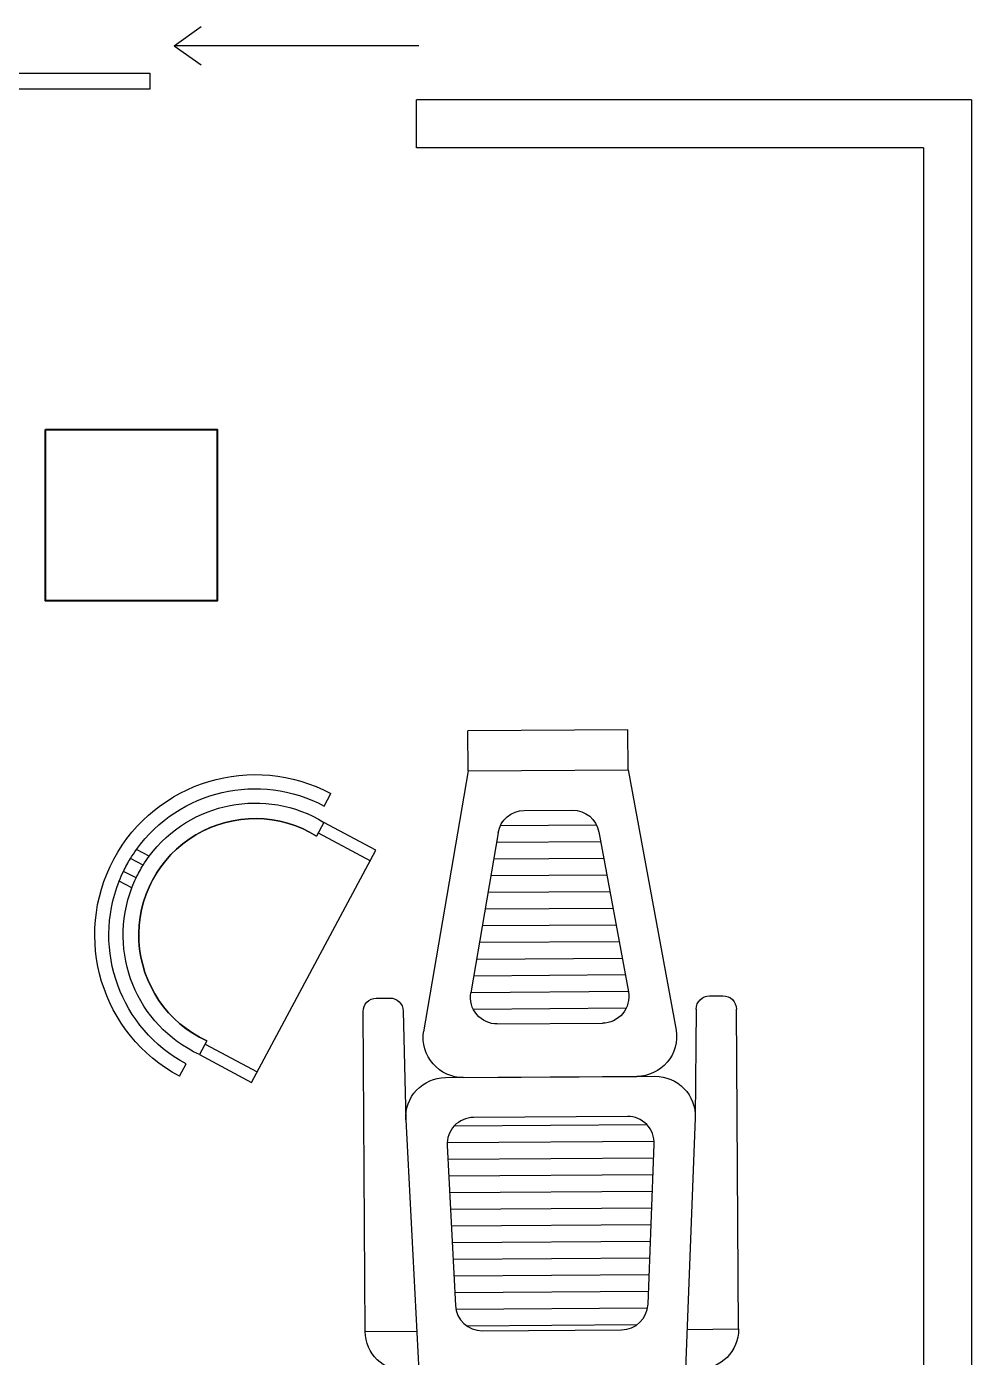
# Model space of a CAD drawing. Header units: millimetres. Extents: x 2625.3 to 2681.2, y 1230 to 1238.4.
# Drawn here: x 2629.192 to 2630.964, y 1232.656 to 1235.151 of the extents above; entities that cross this region are included whole.
import ezdxf

# ---------------------------------------------------------------- set-up
doc = ezdxf.new("R2010")
doc.units = ezdxf.units.MM
doc.layers.add('ALVENARIA', color=5, linetype='Continuous', lineweight=40)
doc.layers.add('LAYOUT', color=253, linetype='Continuous')

# ---------------------------------------------------------------- blocks, each defined once
blk = doc.blocks.new('*X40')
at = {"color": 0}
for p, q in [((91.0625, 15.9036), (91.0625, 16.1901)), ((91.0938, 15.8992), (91.0938, 16.1945)), ((91.125, 15.9048), (91.125, 16.189)), ((91.1562, 15.9103), (91.1562, 16.1834)), ((91.1875, 15.9158), (91.1875, 16.1779)), ((91.2188, 15.9214), (91.2188, 16.1723)), ((91.25, 15.9269), (91.25, 16.1668)), ((91.2812, 15.9325), (91.2812, 16.1612)), ((91.3125, 15.938), (91.3125, 16.1557)), ((91.3438, 15.9436), (91.3438, 16.1501)), ((91.375, 15.9491), (91.375, 16.1446)), ((91.4062, 15.9565), (91.4062, 16.1372))]:
    blk.add_line(p, q, dxfattribs=at)
blk = doc.blocks.new('*X39')
at = {"color": 0}
for p, q in [((90.5, 15.8673), (90.5, 16.2265)), ((90.5312, 15.8653), (90.5312, 16.2284)), ((90.5625, 15.8638), (90.5625, 16.2299)), ((90.5938, 15.8624), (90.5938, 16.2313)), ((90.625, 15.861), (90.625, 16.2327)), ((90.6562, 15.8596), (90.6562, 16.2341)), ((90.6875, 15.8582), (90.6875, 16.2355)), ((90.7188, 15.8567), (90.7188, 16.237)), ((90.75, 15.8553), (90.75, 16.2384)), ((90.7812, 15.8539), (90.7812, 16.2398)), ((90.8125, 15.8527), (90.8125, 16.241)), ((90.8438, 15.866), (90.8438, 16.2277)), ((90.4688, 15.8876), (90.4688, 16.2061))]:
    blk.add_line(p, q, dxfattribs=at)
blk = doc.blocks.new('A$C3EAC3D19')
at = {"layer": 'LAYOUT'}
for p, q in [((0.2071, 1.6768), (0.2076, 1.7518)), ((0.2076, 1.7518), (0.5076, 1.7498)), ((0.5071, 1.6748), (0.5076, 1.7498)), ((0.2071, 1.6768), (0.1171, 1.1888)), ((0.5071, 1.6748), (0.2071, 1.6768)), ((0.5071, 1.6748), (0.5905, 1.1856)), ((0.4018, 1.6005), (0.3113, 1.6011)), ((0.2618, 1.5602), (0.2066, 1.2605)), ((0.4508, 1.5589), (0.502, 1.2586)), ((0.0546, 1.2528), (0.0292, 1.253)), ((0.6792, 1.2486), (0.6538, 1.2488)), ((0, 0.6282), (0.0041, 1.2282)), ((0.0794, 1.2281), (0.0812, 1.0242)), ((0.6287, 1.2244), (0.6241, 1.0206)), ((0.7, 0.6235), (0.704, 1.2235)), ((0.4523, 1.2002), (0.2554, 1.2015)), ((0.5497, 1.0995), (0.1567, 1.1021)), ((0.5158, 1.0997), (0.1906, 1.1019)), ((0.0812, 1.0242), (0.0995, 0.5525)), ((0.6241, 1.0206), (0.5995, 0.5491)), ((0.0966, 0.6275), (0, 0.6282)), ((0.7, 0.6235), (0.6034, 0.6241)), ((0.6245, 0.549), (0.0745, 0.5527)), ((0.0976, 0.2775), (0.0995, 0.5525)), ((0.5976, 0.2741), (0.5995, 0.5491)), ((0.1475, 0.2522), (0.149, 0.4772)), ((0.549, 0.4745), (0.149, 0.4772)), ((0.5475, 0.2495), (0.549, 0.4745)), ((0.5992, 0.3665), (0.5974, 0.3567)), ((0.5475, 0.2495), (0.1475, 0.2522)), ((0.1463, 0.0772), (0.1471, 0.2022)), ((0.5221, 0.1997), (0.1721, 0.202)), ((0.5463, 0.0745), (0.5471, 0.1995)), ((0.4708, 0), (0.2208, 0.0017))]:
    blk.add_line(p, q, dxfattribs=at)
blk.add_lwpolyline([(0.1698, 0.6748), (0.1582, 0.9749, -0.427581), (0.2085, 1.0268), (0.4969, 1.0248, -0.427581), (0.5465, 0.9722), (0.5308, 0.6723, -0.400971), (0.4805, 0.6249), (0.2194, 0.6267, -0.400971)], format="xyb", close=True, dxfattribs=at)
for centre, radius, start, end in [((0.311, 1.5511), 0.05, 89.6131, 169.5501), ((0.4015, 1.5505), 0.05, 9.6762, 89.6131), ((0.0291, 1.228), 0.025, 89.6131, 179.6131), ((0.0544, 1.2278), 0.025, 0.5071, 89.6131), ((0.2557, 1.2515), 0.05, 169.5501, 269.6131), ((0.4527, 1.2502), 0.05, 269.6131, 9.6762), ((0.6536, 1.2238), 0.025, 89.6131, 178.7192), ((0.679, 1.2236), 0.025, 359.6131, 89.6131), ((0.1911, 1.1769), 0.075, 170.867, 269.6131), ((0.5163, 1.1747), 0.075, 269.6131, 8.3593), ((0.1562, 1.0271), 0.075, 89.6131, 182.2157), ((0.5492, 1.0245), 0.075, 357.0106, 89.6131), ((0.075, 0.6277), 0.075, 179.6131, 269.6131), ((0.625, 0.624), 0.075, 269.6131, 359.6131), ((0.1726, 0.277), 0.075, 179.6131, 269.6131), ((0.5226, 0.2747), 0.075, 269.6131, 359.6131), ((0.2213, 0.0767), 0.075, 179.6131, 269.6131), ((0.4713, 0.075), 0.075, 269.6131, 359.6131)]:
    blk.add_arc(centre, radius, start, end, dxfattribs=at)
at = {"layer": 'LAYOUT', "xscale": -1, "rotation": 269.6131484374406}
for name in ['*X40', '*X39']:
    blk.add_blockref(name, (-16.3073, -89.7235), dxfattribs=at)
blk = doc.blocks.new('A$C0C0C0BA7')
at = {"layer": 'LAYOUT'}
for p, q in [((0.2644, 0.3694), (0.2649, 0.3965)), ((0.2843, 0.3715), (0.2847, 0.3984)), ((0.3119, 0.3718), (0.3124, 0.3986)), ((0.3317, 0.3701), (0.3322, 0.3971)), ((0.0264, 0.1246), (0, 0.1246)), ((0.0536, 0.1107), (0.0829, 0.1107)), ((0.076, 0.1107), (0.076, 0)), ((0.5185, 0.1107), (0.5478, 0.1107)), ((0.5253, 0.1107), (0.5253, 0)), ((0.6014, 0.1246), (0.575, 0.1246))]:
    blk.add_line(p, q, dxfattribs=at)
blk.add_lwpolyline([(0.0536, 0), (0.0536, 0.1107), (0.0829, 0.1107, -1.065895), (0.5185, 0.1107), (0.5478, 0.1107), (0.5478, 0)], format="xyb", close=True, dxfattribs=at)
for radius, start, end in [(0.3007, 0, 180), (0.2743, 97.5004, 180), (0.2743, 93.3377, 97.5004), (0.2743, 87.5501, 93.3377), (0.2743, 83.4058, 87.5501), (0.2743, 0, 83.4058), (0.2475, 98.4294, 183.2215), (0.2475, 93.8089, 98.4294), (0.2475, 87.3933, 93.8089), (0.2475, 82.7978, 87.3933), (0.2475, 356.7785, 82.7978), (0.2182, 356.3461, 183.6539)]:
    blk.add_arc((0.3007, 0.1246), radius, start, end, dxfattribs=at)

msp = doc.modelspace()

# ---------------------------------------------------------------- linework, layer by layer
for p, q in [((2629.4686, 1235.1157), (2629.5197, 1235.1514)), ((2629.9277, 1235.1157), (2629.4686, 1235.1157)), ((2629.4686, 1235.1157), (2629.5197, 1235.08)), ((2630.9637, 1235.0142), (2629.9232, 1235.0142)), ((2629.9232, 1234.9242), (2629.9232, 1235.0142)), ((2630.9637, 1235.0142), (2630.9637, 1231.7317)), ((2630.8737, 1234.9242), (2629.9232, 1234.9242)), ((2630.8737, 1234.9242), (2630.8737, 1231.8217))]:
    msp.add_line(p, q)
msp.add_lwpolyline([(2628.4232, 1235.0642), (2629.4232, 1235.0642), (2629.4232, 1235.0342), (2628.4232, 1235.0342), (2628.4232, 1235.0642)])
at = {"layer": 'ALVENARIA'}
msp.add_lwpolyline([(2629.2277, 1234.3957), (2629.5497, 1234.3957), (2629.5497, 1234.0747), (2629.2277, 1234.0747), (2629.2277, 1234.3957)], dxfattribs=at)

# ---------------------------------------------------------------- block references
at = {"xscale": -1}
msp.add_blockref('A$C3EAC3D19', (2630.5271, 1232.081), dxfattribs=at)
at = {"layer": 'LAYOUT', "xscale": -1, "rotation": 61.80544981602237}
msp.add_blockref('A$C0C0C0BA7', (2629.8726, 1233.6542), dxfattribs=at)

doc.saveas('drawing.dxf')
